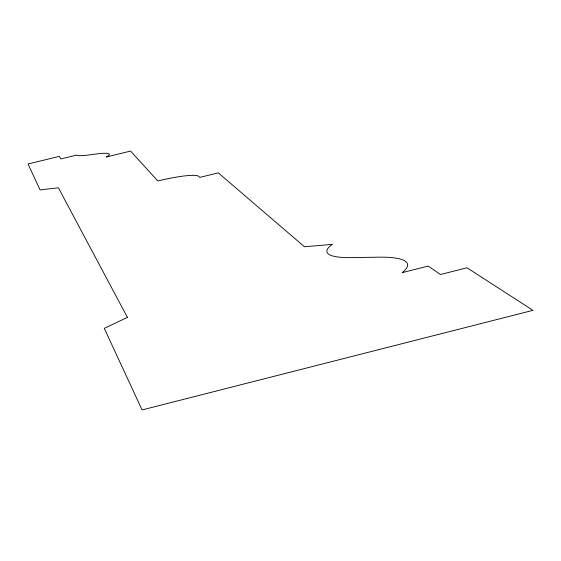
<?xml version="1.0" encoding="UTF-8"?>
<svg xmlns="http://www.w3.org/2000/svg" width="561" height="561" viewBox="0 0 561 561"><rect width="100%" height="100%" fill="white"/><g stroke="black" fill="none" stroke-linecap="round" stroke-linejoin="round"><path stroke-width="0.84" d="M127.417 317.372L104.262 328.367L142.08 409.937L532.95 310.338L467.025 267.8L440.455 274.504L428.253 266.082L402.223 272.639A98.484 19.172 -12.6 0 0 378.696 257.176L351.936 257.604A88.75 16.122 -12.2 0 1 332.322 244.358L304.469 246.756L218.278 172.851L199.821 177.395L198.657 176.308A38.113 5.301 -13.2 0 0 157.809 180.972L130.587 151.063L106.288 157.003A36.745 4.446 -13.4 0 0 95.784 154.03L88.89 154.955A34.13 4.032 -13.3 0 1 76.612 155.081L60.854 158.931L59.305 156.372L28.05 163.994L40.076 189.934L58.407 187.809L127.417 317.372"/></g></svg>
